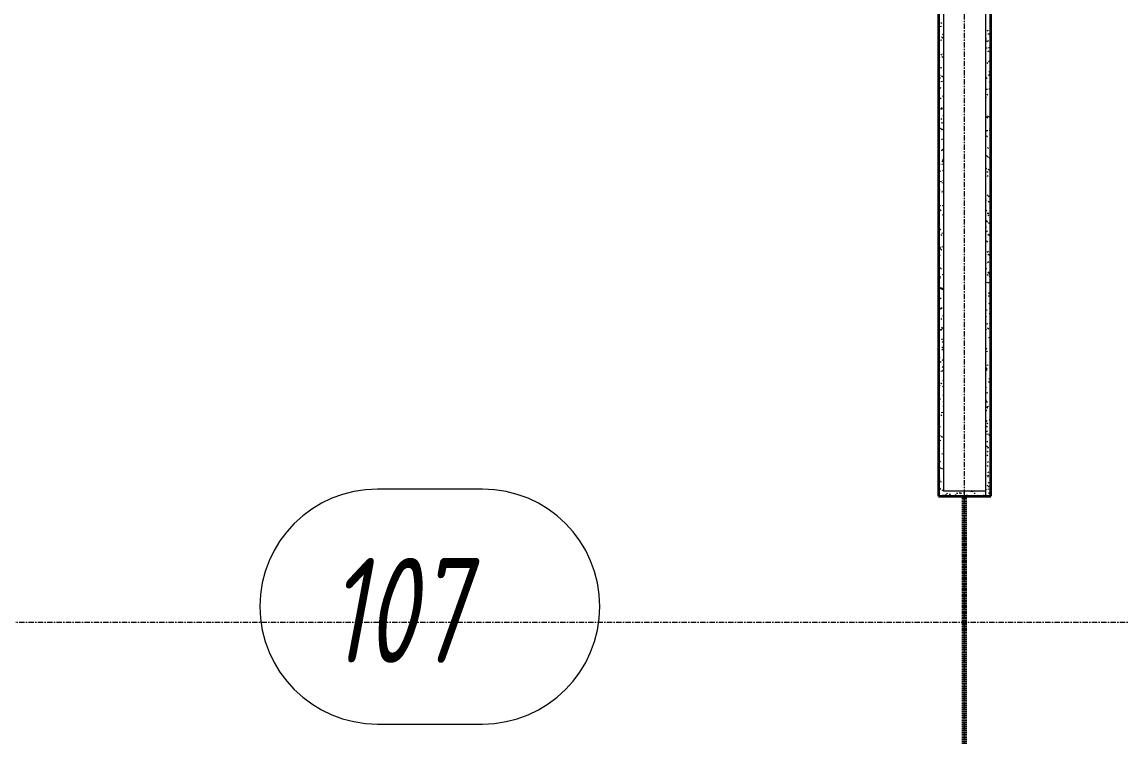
# Model space of a CAD drawing. Header units: millimetres. Extents: x -4948 to 42228, y -4856 to 69378.
# Drawn here: x 28463 to 31084, y 50221 to 51922 of the extents above; entities that cross this region are included whole.
import ezdxf

# ---------------------------------------------------------------- set-up
doc = ezdxf.new("R2010")
doc.units = ezdxf.units.MM
doc.linetypes.add('Линия сетки', pattern=[22.225, 12.7, -3.175, 3.175, -3.175])
doc.linetypes.add('Штрих 3 х 1_5 мм', pattern=[4.5, 3, -1.5])
for name, color, linetype, lineweight in [('A-AREA', 32, 'Continuous', 9), ('A-AREA-IDEN', 2, 'Continuous', 30), ('A-WALL', 113, 'Continuous', 13), ('A-WALL-PATT', 111, 'Continuous', 13), ('I-WALL', 2, 'Continuous', 13), ('S-GRID', 1, 'Continuous', 30)]:
    doc.layers.add(name, color=color, linetype=linetype, lineweight=lineweight)
doc.styles.add('ISOCPEUR_B_I', font='', dxfattribs={"width": 0.7, "height": 250})
doc.styles.get('ISOCPEUR_B_I').set_extended_font_data('ISOCPEUR', italic=True, bold=True)

# ---------------------------------------------------------------- blocks, each defined once
blk = doc.blocks.new('27ELB-RD-AR-0000-BIM_rvt-1-1 этаж отм_ _0_000 лотки')
at = {"layer": 'A-AREA', "color": 252, "linetype": 'Штрих 3 х 1_5 мм', "lineweight": 70}
blk.add_line((30708.9, 50192.1), (30708.9, 50792.1), dxfattribs=at)
at = {"layer": 'A-AREA-IDEN', "color": 252, "lineweight": 9}
for p, q in [((29559.9, 50809.1), (29309.9, 50809.1)), ((29309.9, 50249.1), (29559.9, 50249.1))]:
    blk.add_line(p, q, dxfattribs=at)
for centre, start, end in [((29309.9, 50529.1), 90, 270), ((29559.9, 50529.1), 270, 90)]:
    blk.add_arc(centre, 280, start, end, dxfattribs=at)
at = {"layer": 'A-WALL', "color": 252, "lineweight": 9}
for p, q in [((30658.9, 52477.6), (30658.9, 50804.6)), ((30758.9, 52477.6), (30758.9, 50804.6)), ((30658.9, 50804.6), (30758.9, 50804.6)), ((30758.9, 50804.6), (30758.9, 50792.1)), ((30758.9, 50804.6), (30758.9, 50792.1))]:
    blk.add_line(p, q, dxfattribs=at)
at = {"layer": 'A-WALL-PATT', "color": 252, "linetype": 'Continuous', "lineweight": 9}
for p, q in [((30651.6, 51921.3), (30654.4, 51919.5)), ((30768.1, 51920.7), (30770.4, 51918.5)), ((30770.3, 51921.6), (30771.4, 51920.9)), ((30770.4, 51918.5), (30770.4, 51918.5)), ((30770.4, 51918.5), (30771.4, 51917.7)), ((30646.4, 51911.6), (30647.7, 51912.7)), ((30650.2, 51911.8), (30653.5, 51912.3)), ((30656.5, 51892.9), (30658.9, 51891.5)), ((30763, 51900.8), (30765.7, 51902.8)), ((30764.4, 51894), (30767.8, 51894.4)), ((30646.4, 51886.5), (30648.5, 51888.2)), ((30646.4, 51878.4), (30648.2, 51878.7)), ((30651.6, 51879.1), (30654.9, 51879.6)), ((30653.6, 51887.2), (30655.9, 51885.1)), ((30655.9, 51885.1), (30655.9, 51885.1)), ((30655.9, 51885.1), (30658.4, 51882.8)), ((30758.9, 51883), (30760.8, 51881.3)), ((30760.3, 51877.4), (30763.1, 51875.6)), ((30763.8, 51876.3), (30766.5, 51878.4)), ((30769.3, 51873.4), (30771.4, 51871.5)), ((30646.7, 51861.7), (30649.3, 51863.7)), ((30647.5, 51837.2), (30650.1, 51839.3)), ((30651.9, 51845.4), (30654.7, 51843.6)), ((30654.8, 51840), (30657.3, 51837.7)), ((30656.6, 51846.9), (30658.9, 51847.2)), ((30759.2, 51860.4), (30762.5, 51860.8)), ((30764.6, 51851.9), (30767.3, 51853.9)), ((30765.8, 51861.3), (30769.1, 51861.7)), ((30770.5, 51845.6), (30771.4, 51845.1)), ((30648.3, 51812.7), (30650.9, 51814.8)), ((30651.1, 51813.3), (30654.4, 51813.7)), ((30758.9, 51836.9), (30759.7, 51836.1)), ((30758.9, 51827.7), (30759, 51827.7)), ((30761.5, 51826.1), (30764.3, 51824.3)), ((30765.4, 51827.4), (30768.1, 51829.4)), ((30769.8, 51826.8), (30771.4, 51825.4)), ((30770.9, 51829.1), (30771.4, 51829.1)), ((30647.7, 51797.5), (30650.6, 51795.7)), ((30649.1, 51788.3), (30651.7, 51790.3)), ((30653.1, 51794.1), (30655.9, 51792.3)), ((30655.3, 51793.4), (30657.6, 51791.2)), ((30657.6, 51791.2), (30657.6, 51791.2)), ((30657.6, 51791.2), (30658.9, 51790.1)), ((30758.9, 51790.7), (30760, 51789.7)), ((30760, 51789.7), (30760, 51789.7)), ((30760, 51789.7), (30762.5, 51787.4)), ((30765.4, 51795.5), (30768.7, 51795.9)), ((30766.2, 51802.9), (30768.9, 51805)), ((30766.4, 51797.7), (30769.2, 51795.9)), ((30646.4, 51779.8), (30649.2, 51780.2)), ((30649.9, 51763.8), (30652.5, 51765.8)), ((30652.5, 51780.6), (30655.8, 51781)), ((30658, 51765.7), (30658.9, 51765.1)), ((30760.1, 51761.9), (30763.4, 51762.3)), ((30766.8, 51762.8), (30770.1, 51763.2)), ((30767, 51778.5), (30769.7, 51780.5)), ((30771.1, 51779.5), (30771.4, 51779.3)), ((30646.4, 51755.4), (30648, 51754)), ((30650.7, 51739.3), (30653.3, 51741.4)), ((30656.5, 51746.1), (30658.9, 51744)), ((30657.5, 51748.4), (30658.9, 51748.6)), ((30758.9, 51744.5), (30761.4, 51742.3)), ((30761.7, 51750.1), (30764.6, 51748.3)), ((30767.8, 51754), (30770.5, 51756)), ((30646.4, 51709.3), (30646.9, 51708.8)), ((30651.5, 51714.9), (30654.1, 51716.9)), ((30652.1, 51714.8), (30655.4, 51715.2)), ((30653.3, 51718.1), (30656.2, 51716.3)), ((30768.6, 51729.5), (30771.3, 51731.6)), ((30646.4, 51697.3), (30647.1, 51696.8)), ((30652.3, 51690.4), (30654.9, 51692.4)), ((30653.4, 51682.1), (30656.8, 51682.5)), ((30657, 51699.5), (30658.9, 51697.8)), ((30758.9, 51701.4), (30760.4, 51700.4)), ((30758.9, 51696), (30759.3, 51696)), ((30759.4, 51698), (30761.8, 51695.8)), ((30761.8, 51695.8), (30761.8, 51695.8)), ((30761.8, 51695.8), (30764.2, 51693.6)), ((30763, 51698.8), (30765.8, 51697)), ((30766.3, 51696.9), (30769.6, 51697.4)), ((30769.4, 51705), (30771.4, 51706.5)), ((30646.4, 51663.2), (30647.2, 51662.4)), ((30646.8, 51681.2), (30650.1, 51681.6)), ((30647.2, 51662.4), (30647.2, 51662.4)), ((30647.2, 51662.4), (30649.7, 51660.1)), ((30649.2, 51670.2), (30652, 51668.4)), ((30653.1, 51665.9), (30655.7, 51668)), ((30654.6, 51666.8), (30657.4, 51665)), ((30761, 51663.4), (30764.4, 51663.8)), ((30767.7, 51664.2), (30771, 51664.7)), ((30767.9, 51670.4), (30770.7, 51668.6)), ((30770.2, 51680.6), (30771.4, 51681.4)), ((30771, 51656.1), (30771.4, 51656.3)), ((30653.9, 51641.5), (30656.5, 51643.5)), ((30658.3, 51652.3), (30658.9, 51651.7)), ((30658.5, 51649.9), (30658.9, 51649.9)), ((30758.9, 51630.2), (30758.9, 51630.2)), ((30760.7, 51650.7), (30763.1, 51648.4)), ((30646.4, 51621.5), (30647.4, 51620.8)), ((30646.4, 51617), (30648.6, 51615)), ((30653, 51616.3), (30656.3, 51616.7)), ((30654.7, 51617), (30657.3, 51619)), ((30658.8, 51605.7), (30658.9, 51605.6)), ((30761.1, 51604.1), (30763.5, 51602)), ((30763.2, 51622.8), (30766, 51621)), ((30647.7, 51582.7), (30651, 51583.1)), ((30654.4, 51583.5), (30657.7, 51584)), ((30654.8, 51590.8), (30657.6, 51589)), ((30655.5, 51592.5), (30658.1, 51594.6)), ((30758.9, 51597.3), (30760.3, 51597.5)), ((30763.5, 51602), (30763.5, 51602)), ((30763.5, 51602), (30766, 51599.7)), ((30767.3, 51598.4), (30770.6, 51598.8)), ((30646.4, 51570.9), (30648.6, 51569.5)), ((30646.6, 51570.7), (30649, 51568.5)), ((30649, 51568.5), (30649, 51568.5)), ((30649, 51568.5), (30651.4, 51566.3)), ((30656.3, 51568), (30658.9, 51570)), ((30758.9, 51571.5), (30759, 51571.6)), ((30759.1, 51574.9), (30761.9, 51573.1)), ((30762, 51564.8), (30765.3, 51565.3)), ((30762.4, 51556.8), (30764.9, 51554.6)), ((30764.4, 51571.5), (30767.3, 51569.7)), ((30768.6, 51565.7), (30771.4, 51566.1)), ((30650.7, 51542.9), (30653.5, 51541.1)), ((30656.1, 51539.5), (30658.9, 51537.7)), ((30657.1, 51543.6), (30658.9, 51544.9)), ((30758.9, 51546.4), (30759.8, 51547.1)), ((30758.9, 51531.5), (30759.8, 51531.7)), ((30769.3, 51543.1), (30771.4, 51541.8)), ((30646.4, 51516.7), (30646.9, 51516.8)), ((30647.9, 51523.4), (30650.3, 51521.1)), ((30653.9, 51517.7), (30657.3, 51518.2)), ((30657.9, 51519.1), (30658.9, 51519.9)), ((30758.9, 51521.3), (30760.6, 51522.6)), ((30758.9, 51498.7), (30761.2, 51499)), ((30762.9, 51510.3), (30765.2, 51508.1)), ((30765.2, 51508.1), (30765.2, 51508.1)), ((30765.2, 51508.1), (30767.7, 51505.9)), ((30768.2, 51499.9), (30771.4, 51500.3)), ((30646.4, 51495.1), (30648.9, 51493.5)), ((30648.4, 51476.8), (30650.7, 51474.7)), ((30648.7, 51484.1), (30652, 51484.6)), ((30650.7, 51474.7), (30650.7, 51474.7)), ((30650.7, 51474.7), (30653.2, 51472.4)), ((30655.3, 51485), (30658.6, 51485.5)), ((30658.7, 51494.6), (30658.9, 51494.8)), ((30758.9, 51496.2), (30761.4, 51498.2)), ((30759.5, 51471.7), (30762.2, 51473.7)), ((30764.7, 51495.5), (30767.5, 51493.7)), ((30646.4, 51460.1), (30646.8, 51460.4)), ((30646.4, 51451), (30646.5, 51451)), ((30656.3, 51463.5), (30658.9, 51461.9)), ((30760.3, 51447.2), (30763, 51449.2)), ((30760.6, 51447.6), (30763.4, 51445.8)), ((30762.9, 51466.3), (30766.3, 51466.7)), ((30764.1, 51463), (30766.6, 51460.7)), ((30769.6, 51467.2), (30771.4, 51467.4)), ((30646.4, 51435), (30647.6, 51436)), ((30647.3, 51444), (30650.1, 51442.2)), ((30649.6, 51429.6), (30652.1, 51427.3)), ((30758.9, 51432.9), (30760.8, 51433.1)), ((30761.1, 51422.7), (30763.8, 51424.8)), ((30765.9, 51444.2), (30768.8, 51442.4)), ((30646.4, 51418.1), (30647.9, 51418.3)), ((30646.4, 51409.9), (30648.4, 51411.5)), ((30652.2, 51415.6), (30655, 51413.8)), ((30654.9, 51419.2), (30658.2, 51419.6)), ((30657.5, 51412.2), (30658.9, 51411.4)), ((30758.9, 51400), (30762.1, 51400.4)), ((30761.9, 51398.2), (30764.6, 51400.3)), ((30764.6, 51416.4), (30767, 51414.3)), ((30767, 51414.3), (30767, 51414.3)), ((30767, 51414.3), (30769.4, 51412)), ((30769.1, 51401.4), (30771.4, 51401.7)), ((30770.8, 51415.8), (30771.4, 51415.5)), ((30646.6, 51385), (30649.2, 51387)), ((30647.5, 51368), (30650.3, 51366.2)), ((30649.6, 51385.6), (30652.9, 51386.1)), ((30650.1, 51383), (30652.4, 51380.8)), ((30652.4, 51380.8), (30652.4, 51380.8)), ((30652.4, 51380.8), (30654.9, 51378.6)), ((30656.3, 51386.5), (30658.9, 51386.8)), ((30762.7, 51373.8), (30765.4, 51375.8)), ((30763.9, 51367.8), (30767.2, 51368.2)), ((30765.9, 51369.1), (30768.3, 51366.9)), ((30766.2, 51368.3), (30769, 51366.5)), ((30770.5, 51368.7), (30771.4, 51368.8)), ((30646.4, 51352.3), (30647.4, 51352.5)), ((30647.4, 51360.5), (30650, 51362.6)), ((30758.9, 51347.7), (30760, 51346.9)), ((30763.5, 51349.3), (30766.2, 51351.3)), ((30646.4, 51319.4), (30648.8, 51319.8)), ((30648.2, 51336.1), (30650.8, 51338.1)), ((30648.8, 51316.7), (30651.6, 51314.9)), ((30651.3, 51335.7), (30653.8, 51333.4)), ((30655.8, 51320.7), (30658.9, 51321.1)), ((30657.8, 51336.2), (30658.9, 51335.6)), ((30758.9, 51334.2), (30761.7, 51334.6)), ((30762, 51320.4), (30764.9, 51318.6)), ((30764.3, 51324.8), (30767, 51326.9)), ((30766.4, 51322.6), (30768.7, 51320.4)), ((30767.4, 51316.9), (30770.2, 51315.1)), ((30768.7, 51320.4), (30768.7, 51320.4)), ((30768.7, 51320.4), (30771.2, 51318.2)), ((30649, 51311.6), (30651.6, 51313.6)), ((30649.8, 51287.1), (30652.4, 51289.2)), ((30651.8, 51289.1), (30654.2, 51287)), ((30759.8, 51301.5), (30763.1, 51301.9)), ((30765.1, 51300.4), (30767.8, 51302.4)), ((30770.1, 51302.8), (30771.4, 51303)), ((30650.5, 51287.1), (30653.9, 51287.5)), ((30650.6, 51262.6), (30653.2, 51264.7)), ((30653.7, 51288.3), (30656.5, 51286.5)), ((30654.2, 51287), (30654.2, 51287)), ((30654.2, 51287), (30656.6, 51284.7)), ((30657.2, 51288), (30658.9, 51288.2)), ((30758.9, 51283.3), (30759, 51283.2)), ((30758.9, 51271.8), (30760.2, 51271)), ((30764.8, 51269.3), (30768.1, 51269.7)), ((30765.9, 51275.9), (30768.6, 51277.9)), ((30767.6, 51275.3), (30770.1, 51273)), ((30646.4, 51253.7), (30648.4, 51253.9)), ((30649, 51240.8), (30651.8, 51239)), ((30651.4, 51238.2), (30654, 51240.2)), ((30653.1, 51241.9), (30655.5, 51239.6)), ((30766.7, 51251.4), (30769.4, 51253.5)), ((30767.6, 51241), (30770.5, 51239.2)), ((30646.4, 51220.8), (30649.8, 51221.2)), ((30652.2, 51213.7), (30654.8, 51215.7)), ((30656.8, 51222.2), (30658.9, 51222.4)), ((30758.9, 51221.3), (30761.4, 51219.7)), ((30759.3, 51235.7), (30762.6, 51236.1)), ((30767.5, 51227), (30770.2, 51229)), ((30768.1, 51228.7), (30770.4, 51226.6)), ((30770.4, 51226.6), (30770.4, 51226.6)), ((30770.4, 51226.6), (30771.4, 51225.7)), ((30646.4, 51191.9), (30647.7, 51191.1)), ((30650.2, 51189.4), (30653.1, 51187.6)), ((30651.5, 51188.6), (30654.8, 51189)), ((30653, 51189.2), (30655.6, 51191.3)), ((30653.6, 51195.3), (30655.9, 51193.1)), ((30655.9, 51193.1), (30655.9, 51193.1)), ((30655.9, 51193.1), (30658.4, 51190.9)), ((30658.1, 51189.5), (30658.9, 51189.6)), ((30758.9, 51191), (30760.8, 51189.3)), ((30760.7, 51203), (30764, 51203.4)), ((30763.5, 51193.1), (30766.4, 51191.3)), ((30768.3, 51202.5), (30771, 51204.5)), ((30768.9, 51189.7), (30771.4, 51188.1)), ((30771, 51204.3), (30771.4, 51204.4)), ((30653.8, 51164.8), (30656.4, 51166.8)), ((30655.1, 51161.1), (30658, 51159.3)), ((30765.8, 51170.7), (30769.1, 51171.2)), ((30769.1, 51178), (30771.4, 51179.7)), ((30769.3, 51181.4), (30771.4, 51179.6)), ((30646.4, 51155), (30649.3, 51155.4)), ((30654.6, 51140.3), (30657.2, 51142.3)), ((30654.8, 51148), (30657.3, 51145.7)), ((30758.9, 51145.5), (30761.7, 51143.7)), ((30758.9, 51144.9), (30759.7, 51144.2)), ((30760.3, 51137.1), (30763.6, 51137.6)), ((30769.8, 51134.9), (30771.4, 51133.5)), ((30769.9, 51153.5), (30771.4, 51154.7)), ((30647.4, 51122.3), (30650.7, 51122.7)), ((30650.5, 51113.5), (30653.3, 51111.7)), ((30655.4, 51115.8), (30658, 51117.9)), ((30657.7, 51123.6), (30658.9, 51123.8)), ((30769.1, 51113.7), (30771.4, 51112.3)), ((30770.7, 51129.1), (30771.4, 51129.6)), ((30652.4, 51090.1), (30655.8, 51090.5)), ((30655.3, 51101.4), (30657.6, 51099.3)), ((30656.2, 51091.3), (30658.8, 51093.4)), ((30657.6, 51099.3), (30657.6, 51099.3)), ((30657.6, 51099.3), (30658.9, 51098.2)), ((30758.9, 51098.8), (30760, 51097.7)), ((30760, 51097.7), (30760, 51097.7)), ((30760, 51097.7), (30762.5, 51095.5)), ((30760.1, 51094.2), (30762.9, 51092.4)), ((30761.6, 51104.4), (30765, 51104.9)), ((30771.1, 51087.6), (30771.4, 51087.3)), ((30646.4, 51065.6), (30649.2, 51063.8)), ((30646.4, 51063.5), (30648, 51062)), ((30646.9, 51056.5), (30650.3, 51056.9)), ((30651.7, 51062.2), (30654.5, 51060.4)), ((30656.5, 51054.2), (30658.9, 51052)), ((30657, 51066.9), (30658.9, 51068.3)), ((30758.9, 51069.8), (30759.7, 51070.4)), ((30765, 51065.8), (30767.8, 51064)), ((30766.7, 51072.2), (30770, 51072.7)), ((30770.4, 51062.4), (30771.4, 51061.7)), ((30656.6, 51033.8), (30658.9, 51032.3)), ((30657.8, 51042.4), (30658.9, 51043.2)), ((30758.9, 51052.6), (30761.4, 51050.3)), ((30758.9, 51044.7), (30760.5, 51045.9)), ((30761.2, 51038.6), (30764.5, 51039.1)), ((30646.4, 51017.3), (30646.9, 51016.9)), ((30648.3, 51023.8), (30651.6, 51024.2)), ((30657, 51007.6), (30658.9, 51005.9)), ((30658.6, 51025.1), (30658.9, 51025.1)), ((30658.6, 51017.9), (30658.9, 51018.2)), ((30758.9, 51019.6), (30761.3, 51021.5)), ((30758.9, 51005.4), (30759.3, 51005.5)), ((30759.4, 51006), (30761.8, 51003.9)), ((30760.3, 51018.2), (30763.2, 51016.4)), ((30761.8, 51003.9), (30761.8, 51003.9)), ((30761.8, 51003.9), (30764.2, 51001.6)), ((30762.6, 51005.9), (30765.9, 51006.4)), ((30652, 50986.2), (30654.8, 50984.4)), ((30653.4, 50991.5), (30656.7, 50992)), ((30759.4, 50995), (30762.1, 50997)), ((30770.6, 50986.4), (30771.4, 50985.9)), ((30646.4, 50971.2), (30647.2, 50970.4)), ((30646.4, 50958.4), (30646.5, 50958.5)), ((30647.2, 50970.4), (30647.2, 50970.4)), ((30647.2, 50970.4), (30649.7, 50968.2)), ((30647.9, 50957.9), (30651.2, 50958.4)), ((30658.3, 50960.3), (30658.9, 50959.8)), ((30758.9, 50968.6), (30759, 50968.5)), ((30760.2, 50970.5), (30762.9, 50972.5)), ((30760.7, 50958.7), (30763.1, 50956.5)), ((30761, 50946), (30763.7, 50948.1)), ((30761.6, 50966.9), (30764.4, 50965.1)), ((30767.6, 50973.7), (30771, 50974.1)), ((30646.4, 50933.3), (30647.3, 50934)), ((30646.4, 50925.1), (30648.6, 50923)), ((30647.8, 50938.3), (30650.7, 50936.5)), ((30649.3, 50925.2), (30652.6, 50925.7)), ((30653.2, 50934.9), (30656, 50933.1)), ((30761.8, 50921.6), (30764.5, 50923.6)), ((30762.1, 50940.1), (30765.5, 50940.5)), ((30766.5, 50938.5), (30769.3, 50936.7)), ((30646.4, 50908.2), (30648.1, 50909.5)), ((30658.1, 50906.5), (30658.9, 50906)), ((30658.8, 50913.7), (30658.9, 50913.6)), ((30758.9, 50906.8), (30760.2, 50907)), ((30761.1, 50912.2), (30763.5, 50910)), ((30762.6, 50897.1), (30765.3, 50899.1)), ((30763.5, 50910), (30763.5, 50910)), ((30763.5, 50910), (30766, 50907.7)), ((30763.5, 50907.4), (30766.9, 50907.8)), ((30646.4, 50883.1), (30648.9, 50885.1)), ((30646.6, 50878.7), (30649, 50876.6)), ((30649, 50876.6), (30649, 50876.6)), ((30649, 50876.6), (30651.4, 50874.3)), ((30654.3, 50893), (30657.6, 50893.5)), ((30761.8, 50890.9), (30764.6, 50889.1)), ((30763.4, 50872.6), (30766.1, 50874.7)), ((30768.6, 50875.2), (30771.4, 50875.5)), ((30647, 50858.5), (30649.7, 50860.6)), ((30648.8, 50859.4), (30652.1, 50859.8)), ((30653.4, 50858.9), (30656.3, 50857.1)), ((30762.4, 50864.9), (30764.9, 50862.6)), ((30764.2, 50848.1), (30766.9, 50850.2)), ((30646.4, 50838.2), (30647.2, 50837.6)), ((30646.4, 50826.2), (30646.9, 50826.3)), ((30647.8, 50834.1), (30650.5, 50836.1)), ((30647.9, 50831.5), (30650.3, 50829.2)), ((30650.2, 50826.7), (30653.5, 50827.1)), ((30758.9, 50842.3), (30760.5, 50841.2)), ((30762.9, 50818.3), (30765.2, 50816.2)), ((30763.1, 50841.6), (30766.4, 50842)), ((30763.1, 50839.6), (30765.9, 50837.8)), ((30765, 50823.7), (30767.7, 50825.7)), ((30648.6, 50809.6), (30651.3, 50811.6)), ((30649.3, 50811), (30652.1, 50809.2)), ((30654.7, 50807.6), (30657.5, 50805.8)), ((30655.3, 50794.5), (30658.6, 50794.9)), ((30661.9, 50795.4), (30665.2, 50795.8)), ((30665.8, 50797.7), (30668.4, 50799.7)), ((30672.2, 50796.7), (30675.6, 50797.2)), ((30673.9, 50795.3), (30676.8, 50793.5)), ((30686.5, 50796), (30688.9, 50793.9)), ((30688.9, 50793.9), (30688.9, 50793.9)), ((30688.9, 50793.9), (30690.8, 50792.1)), ((30689.5, 50799), (30692.8, 50799.4)), ((30696.1, 50799.9), (30699.4, 50800.3)), ((30699, 50798.1), (30701.7, 50800.2)), ((30706.4, 50801.2), (30709.7, 50801.7)), ((30713.5, 50795.4), (30716.3, 50793.6)), ((30723.6, 50803.5), (30727, 50803.9)), ((30727.5, 50804.6), (30729.5, 50802.8)), ((30730.3, 50804.4), (30732, 50804.6)), ((30731.5, 50798), (30734.2, 50800)), ((30738.1, 50794.9), (30740.6, 50792.6)), ((30753, 50795.5), (30755.9, 50793.7)), ((30758.9, 50808.1), (30761.1, 50808.4)), ((30764.5, 50808.9), (30767.8, 50809.3)), ((30765.2, 50816.2), (30765.2, 50816.2)), ((30765.2, 50816.2), (30767.7, 50813.9)), ((30765.8, 50799.2), (30768.5, 50801.2)), ((30768, 50811.2), (30770.8, 50809.4))]:
    blk.add_line(p, q, dxfattribs=at)
at = {"layer": 'I-WALL', "color": 252, "lineweight": 35}
for p, q in [((30646.4, 52477.6), (30646.4, 50792.1)), ((30771.4, 50792.1), (30771.4, 52477.6)), ((30646.4, 50792.1), (30658.9, 50792.1)), ((30658.9, 50792.1), (30758.9, 50792.1)), ((30758.9, 50792.1), (30771.4, 50792.1))]:
    blk.add_line(p, q, dxfattribs=at)
at = {"layer": 'A-AREA-IDEN', "color": 252, "style": 'ISOCPEUR_B_I', "width": 0.7}
blk.add_text('107', height=250, dxfattribs=at).set_placement((29193.7, 50395.1))
blk = doc.blocks.new('27ELB-RD-KR2-0000-BIM_rvt-1-1 этаж отм_ _0_000 лотки')
at = {"layer": 'S-GRID', "color": 252, "linetype": 'Линия сетки', "lineweight": 9}
for p, q in [((30708.9, -4856.4), (30708.9, 68377.9)), ((-4948, 50492.1), (41228.1, 50492.1))]:
    blk.add_line(p, q, dxfattribs=at)

msp = doc.modelspace()

# ---------------------------------------------------------------- block references
at = {"lineweight": 5}
for name in ['27ELB-RD-KR2-0000-BIM_rvt-1-1 этаж отм_ _0_000 лотки', '27ELB-RD-AR-0000-BIM_rvt-1-1 этаж отм_ _0_000 лотки']:
    msp.add_blockref(name, (0, 0), dxfattribs=at)

doc.saveas('drawing.dxf')
